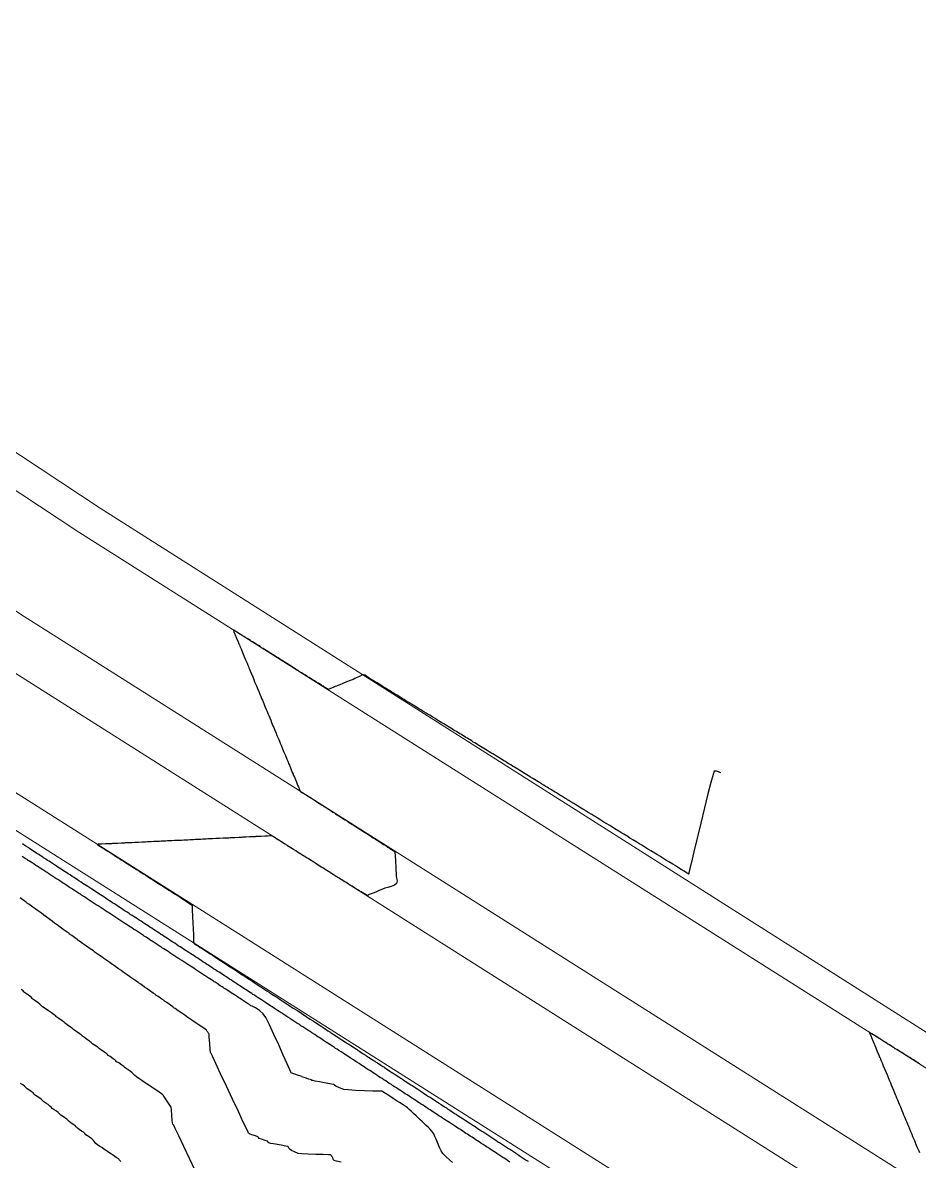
# Model space of a CAD drawing. Header units: millimetres. Extents: x 340454 to 342791, y 6993867 to 6995092.
# Drawn here: x 341058 to 341142.7, y 6994548.8 to 6994656.4 of the extents above; entities that cross this region are included whole.
import ezdxf

# ---------------------------------------------------------------- set-up
doc = ezdxf.new("R2010")
doc.units = ezdxf.units.MM
doc.header["$LTSCALE"] = 10
for name, color, linetype in [('T-HM-CURVA_INTERMEDIARIA', 45, 'Continuous'), ('T-HM-CURVA_MESTRA', 20, 'Continuous'), ('URB-Calçadas', 2, 'Continuous'), ('URB-Quadras', 3, 'Continuous')]:
    doc.layers.add(name, color=color, linetype=linetype)

msp = doc.modelspace()

# ---------------------------------------------------------------- linework, layer by layer
at = {"layer": 'T-HM-CURVA_INTERMEDIARIA', "color": 45, "linetype": 'Continuous', "lineweight": -3, "flags": 128}
for points, elevation in [([(341123.98, 6994585.51), (341123.95, 6994585.52), (341123.87, 6994585.55), (341123.74, 6994585.61), (341123.55, 6994585.68), (341123.34, 6994585.66), (341123.23, 6994585.37), (341123.02, 6994584.61), (341122.74, 6994583.52), (341122.42, 6994582.2), (341122.07, 6994580.77), (341121.73, 6994579.35), (341121.42, 6994578.04), (341121.16, 6994576.96), (341121.01, 6994576.34), (341120.95, 6994576.06), (341120.93, 6994575.97), (341120.92, 6994575.96), (341120.91, 6994575.96), (341120.88, 6994575.99), (341120.85, 6994576.01), (341120.73, 6994576.08), (341120.49, 6994576.23), (341120.21, 6994576.4), (341119.86, 6994576.61), (341119.68, 6994576.72), (341119.64, 6994576.75), (341119.43, 6994576.88), (341119.04, 6994577.11), (341118.83, 6994577.24), (341118.78, 6994577.27), (341118.58, 6994577.4), (341118.19, 6994577.63), (341117.99, 6994577.76), (341117.93, 6994577.79), (341117.73, 6994577.92), (341117.35, 6994578.15), (341117.14, 6994578.28), (341117.08, 6994578.32), (341116.87, 6994578.44), (341116.5, 6994578.67), (341116.3, 6994578.8), (341116.23, 6994578.84), (341116.02, 6994578.96), (341115.65, 6994579.19), (341115.45, 6994579.32), (341115.37, 6994579.36), (341115.17, 6994579.49), (341114.81, 6994579.71), (341114.61, 6994579.83), (341114.52, 6994579.89), (341114.32, 6994580.01), (341113.97, 6994580.23), (341113.77, 6994580.35), (341113.72, 6994580.38), (341113.67, 6994580.41), (341113.47, 6994580.53), (341113.13, 6994580.74), (341112.93, 6994580.86), (341112.87, 6994580.9), (341112.82, 6994580.93), (341112.63, 6994581.05), (341112.29, 6994581.26), (341112.09, 6994581.38), (341112.03, 6994581.42), (341111.96, 6994581.46), (341111.78, 6994581.57), (341111.45, 6994581.77), (341111.26, 6994581.89), (341111.19, 6994581.93), (341111.11, 6994581.98), (341110.93, 6994582.09), (341110.62, 6994582.28), (341110.43, 6994582.39), (341110.35, 6994582.45), (341110.26, 6994582.5), (341110.08, 6994582.61), (341109.79, 6994582.79), (341109.6, 6994582.9), (341109.5, 6994582.96), (341109.41, 6994583.02), (341109.23, 6994583.13), (341108.96, 6994583.3), (341108.77, 6994583.41), (341108.66, 6994583.48), (341108.55, 6994583.55), (341108.44, 6994583.62), (341108.32, 6994583.69), (341108.15, 6994583.8), (341107.9, 6994583.95), (341107.7, 6994584.07), (341107.56, 6994584.15), (341107.42, 6994584.24), (341107.25, 6994584.34), (341107.03, 6994584.48), (341106.85, 6994584.59), (341106.69, 6994584.69), (341106.53, 6994584.79), (341106.38, 6994584.88), (341106.2, 6994584.99), (341106, 6994585.12), (341105.8, 6994585.24), (341105.64, 6994585.33), (341105.49, 6994585.43), (341105.32, 6994585.53), (341105.14, 6994585.64), (341104.98, 6994585.74), (341104.81, 6994585.85), (341104.64, 6994585.95), (341104.47, 6994586.05), (341104.29, 6994586.16), (341104.13, 6994586.26), (341103.96, 6994586.37), (341103.79, 6994586.47), (341103.62, 6994586.58), (341103.44, 6994586.68), (341103.28, 6994586.78), (341103.11, 6994586.89), (341102.94, 6994586.99), (341102.77, 6994587.1), (341102.59, 6994587.21), (341102.42, 6994587.31), (341102.26, 6994587.41), (341102.1, 6994587.51), (341101.91, 6994587.62), (341101.73, 6994587.73), (341101.58, 6994587.83), (341101.42, 6994587.92), (341101.26, 6994588.02), (341101.12, 6994588.1), (341101.02, 6994588.17), (341100.88, 6994588.25), (341100.73, 6994588.34), (341100.59, 6994588.43), (341100.44, 6994588.53), (341100.29, 6994588.62), (341100.17, 6994588.69), (341100.03, 6994588.78), (341099.88, 6994588.87), (341099.76, 6994588.94), (341099.61, 6994589.03), (341099.46, 6994589.13), (341099.32, 6994589.21), (341099.18, 6994589.3), (341099.04, 6994589.38), (341098.93, 6994589.45), (341098.79, 6994589.53), (341098.63, 6994589.63), (341098.48, 6994589.73), (341098.32, 6994589.82), (341098.15, 6994589.93), (341097.97, 6994590.04), (341097.8, 6994590.14), (341097.63, 6994590.25), (341097.47, 6994590.34), (341097.31, 6994590.44), (341097.15, 6994590.54), (341096.98, 6994590.65), (341096.78, 6994590.77), (341096.62, 6994590.87), (341096.48, 6994590.96), (341096.33, 6994591.04), (341096.15, 6994591.15), (341095.93, 6994591.29), (341095.77, 6994591.39), (341095.64, 6994591.47), (341095.52, 6994591.54), (341095.33, 6994591.66), (341095.08, 6994591.81), (341094.91, 6994591.91), (341094.81, 6994591.98), (341094.7, 6994592.05), (341094.51, 6994592.16), (341094.23, 6994592.33), (341094.06, 6994592.44), (341093.97, 6994592.49), (341093.88, 6994592.55), (341093.69, 6994592.66), (341093.39, 6994592.85), (341093.21, 6994592.96), (341093.14, 6994593), (341093.07, 6994593.05), (341092.87, 6994593.16), (341092.54, 6994593.37), (341092.36, 6994593.48), (341092.31, 6994593.51), (341092.26, 6994593.54), (341092.05, 6994593.67), (341091.7, 6994593.89), (341091.5, 6994594.01), (341091.44, 6994594.04), (341091.27, 6994594.15), (341090.93, 6994594.35), (341090.65, 6994594.53), (341090.51, 6994594.64), (341090.4, 6994594.73), (341090.25, 6994594.77), (341090.05, 6994594.73), (341089.84, 6994594.62), (341089.68, 6994594.54), (341089.54, 6994594.48), (341089.4, 6994594.42), (341089.23, 6994594.35), (341088.95, 6994594.24), (341088.61, 6994594.1), (341088.27, 6994593.96), (341087.98, 6994593.84), (341087.81, 6994593.77), (341087.67, 6994593.72), (341087.54, 6994593.66), (341087.35, 6994593.58), (341087.1, 6994593.48), (341086.98, 6994593.43), (341086.93, 6994593.4), (341086.86, 6994593.44), (341086.77, 6994593.49), (341086.72, 6994593.52), (341086.65, 6994593.56), (341086.55, 6994593.62), (341086.43, 6994593.69), (341086.33, 6994593.75), (341086.26, 6994593.8), (341086.17, 6994593.85), (341086.05, 6994593.92), (341085.96, 6994593.98), (341085.89, 6994594.02), (341085.82, 6994594.06), (341085.76, 6994594.1), (341085.68, 6994594.15), (341085.6, 6994594.2), (341085.54, 6994594.24), (341085.48, 6994594.28), (341085.38, 6994594.34), (341085.23, 6994594.43), (341085.09, 6994594.52), (341085.01, 6994594.57), (341084.94, 6994594.61), (341084.89, 6994594.64), (341084.83, 6994594.68), (341084.73, 6994594.74), (341084.63, 6994594.81), (341084.57, 6994594.84), (341084.51, 6994594.88), (341084.38, 6994594.96), (341084.16, 6994595.1), (341084.04, 6994595.18), (341083.98, 6994595.21), (341083.81, 6994595.32), (341083.49, 6994595.53), (341083.29, 6994595.65), (341083.22, 6994595.7), (341083.14, 6994595.75), (341082.99, 6994595.84), (341082.73, 6994596), (341082.54, 6994596.12), (341082.42, 6994596.2), (341082.29, 6994596.28), (341082.15, 6994596.37), (341081.97, 6994596.48), (341081.79, 6994596.59), (341081.62, 6994596.7), (341081.45, 6994596.81), (341081.31, 6994596.89), (341081.19, 6994596.97), (341081.04, 6994597.06), (341080.88, 6994597.17), (341080.73, 6994597.26), (341080.6, 6994597.34), (341080.45, 6994597.44), (341080.29, 6994597.54), (341080.11, 6994597.65), (341079.89, 6994597.79), (341079.75, 6994597.88), (341079.65, 6994597.94), (341079.54, 6994598.01), (341079.35, 6994598.13), (341079.06, 6994598.31), (341078.91, 6994598.41), (341078.85, 6994598.44), (341078.79, 6994598.48), (341078.6, 6994598.6), (341078.26, 6994598.81), (341078.06, 6994598.94), (341077.97, 6994599), (341077.9, 6994599.04), (341077.93, 6994598.95), (341077.99, 6994598.83), (341078.07, 6994598.63), (341078.23, 6994598.25), (341078.39, 6994597.88), (341078.46, 6994597.7), (341078.48, 6994597.65), (341078.5, 6994597.6), (341078.55, 6994597.48), (341078.66, 6994597.23), (341078.79, 6994596.9), (341078.93, 6994596.57), (341079.09, 6994596.19), (341079.22, 6994595.87), (341079.29, 6994595.69), (341079.35, 6994595.57), (341079.4, 6994595.44), (341079.45, 6994595.31), (341079.52, 6994595.16), (341079.61, 6994594.92), (341079.76, 6994594.58), (341079.87, 6994594.32), (341079.94, 6994594.13), (341080.02, 6994593.94), (341080.11, 6994593.73), (341080.22, 6994593.47), (341080.33, 6994593.19), (341080.44, 6994592.94), (341080.52, 6994592.74), (341080.6, 6994592.54), (341080.68, 6994592.37), (341080.73, 6994592.23), (341080.8, 6994592.06), (341080.88, 6994591.87), (341080.95, 6994591.71), (341081.04, 6994591.5), (341081.12, 6994591.3), (341081.19, 6994591.13), (341081.27, 6994590.93), (341081.37, 6994590.7), (341081.46, 6994590.49), (341081.54, 6994590.28), (341081.61, 6994590.11), (341081.67, 6994589.97), (341081.74, 6994589.8), (341081.84, 6994589.55), (341081.96, 6994589.28), (341082.05, 6994589.06), (341082.13, 6994588.86), (341082.21, 6994588.67), (341082.28, 6994588.5), (341082.35, 6994588.33), (341082.43, 6994588.14), (341082.54, 6994587.87), (341082.68, 6994587.54), (341082.84, 6994587.16), (341082.98, 6994586.81), (341083.06, 6994586.62), (341083.11, 6994586.52), (341083.15, 6994586.41), (341083.22, 6994586.23), (341083.36, 6994585.89), (341083.5, 6994585.56), (341083.57, 6994585.4), (341083.59, 6994585.34), (341083.62, 6994585.28), (341083.69, 6994585.1), (341083.85, 6994584.73), (341084, 6994584.36), (341084.07, 6994584.19), (341084.1, 6994584.13), (341084.13, 6994584), (341084.24, 6994583.78), (341084.41, 6994583.65), (341084.63, 6994583.52), (341084.74, 6994583.46), (341084.81, 6994583.42), (341084.98, 6994583.31), (341085.3, 6994583.11), (341085.49, 6994582.99), (341085.57, 6994582.94), (341085.65, 6994582.89), (341085.8, 6994582.79), (341086.05, 6994582.63), (341086.24, 6994582.51), (341086.37, 6994582.43), (341086.49, 6994582.35), (341086.63, 6994582.26), (341086.81, 6994582.15), (341086.99, 6994582.04), (341087.16, 6994581.92), (341087.34, 6994581.81), (341087.47, 6994581.73), (341087.59, 6994581.65), (341087.73, 6994581.56), (341087.9, 6994581.46), (341088.04, 6994581.36), (341088.18, 6994581.28), (341088.33, 6994581.18), (341088.48, 6994581.08), (341088.67, 6994580.97), (341088.88, 6994580.83), (341089.02, 6994580.74), (341089.13, 6994580.67), (341089.23, 6994580.61), (341089.42, 6994580.49), (341089.71, 6994580.3), (341089.87, 6994580.2), (341089.92, 6994580.17), (341089.98, 6994580.13), (341090.17, 6994580.01), (341090.52, 6994579.79), (341090.71, 6994579.66), (341090.77, 6994579.63), (341090.83, 6994579.59), (341090.9, 6994579.54), (341090.99, 6994579.48), (341091.14, 6994579.39), (341091.32, 6994579.27), (341091.44, 6994579.2), (341091.55, 6994579.12), (341091.67, 6994579.05), (341091.78, 6994578.98), (341091.88, 6994578.91), (341091.98, 6994578.85), (341092.11, 6994578.76), (341092.2, 6994578.71), (341092.26, 6994578.67), (341092.32, 6994578.63), (341092.39, 6994578.58), (341092.46, 6994578.54), (341092.5, 6994578.51), (341092.55, 6994578.48), (341092.63, 6994578.42), (341092.73, 6994578.36), (341092.78, 6994578.32), (341092.84, 6994578.29), (341092.92, 6994578.23), (341092.99, 6994578.18), (341093.05, 6994578.14), (341093.11, 6994578.1), (341093.17, 6994578.06), (341093.22, 6994578.02), (341093.19, 6994577.97), (341093.2, 6994577.73), (341093.23, 6994577.18), (341093.26, 6994576.6), (341093.28, 6994576.25), (341093.29, 6994576.09), (341093.3, 6994575.97), (341093.31, 6994575.81), (341093.35, 6994575.58), (341093.4, 6994575.31), (341093.35, 6994575.06), (341093.15, 6994574.91), (341092.84, 6994574.79), (341092.51, 6994574.7), (341092.25, 6994574.61), (341092.03, 6994574.52), (341091.87, 6994574.46), (341091.65, 6994574.37), (341091.38, 6994574.26), (341091.05, 6994574.12), (341090.77, 6994574.01), (341090.65, 6994573.96), (341090.62, 6994573.91), (341090.57, 6994573.93), (341090.52, 6994573.96), (341090.46, 6994574), (341090.37, 6994574.05), (341090.3, 6994574.09), (341090.22, 6994574.14), (341090.11, 6994574.2), (341090.01, 6994574.27), (341089.96, 6994574.29), (341089.92, 6994574.32), (341089.85, 6994574.36), (341089.76, 6994574.42), (341089.67, 6994574.48), (341089.56, 6994574.54), (341089.46, 6994574.6), (341089.36, 6994574.66), (341089.23, 6994574.74), (341089.14, 6994574.8), (341089.06, 6994574.85), (341088.99, 6994574.89), (341088.91, 6994574.94), (341088.82, 6994575), (341088.76, 6994575.04), (341088.67, 6994575.09), (341088.59, 6994575.15), (341088.45, 6994575.23), (341088.29, 6994575.33), (341088.18, 6994575.4), (341088.12, 6994575.44), (341088.06, 6994575.48), (341087.92, 6994575.56), (341087.64, 6994575.74), (341087.36, 6994575.92), (341087.21, 6994576.01), (341087.14, 6994576.05), (341087.07, 6994576.1), (341086.9, 6994576.2), (341086.59, 6994576.4), (341086.37, 6994576.54), (341086.23, 6994576.62), (341086.1, 6994576.71), (341085.94, 6994576.81), (341085.72, 6994576.94), (341085.52, 6994577.07), (341085.38, 6994577.16), (341085.27, 6994577.23), (341085.13, 6994577.32), (341084.98, 6994577.41), (341084.84, 6994577.5), (341084.67, 6994577.6), (341084.48, 6994577.72), (341084.31, 6994577.83), (341084.16, 6994577.93), (341083.99, 6994578.03), (341083.83, 6994578.14), (341083.61, 6994578.27), (341083.35, 6994578.44), (341083.19, 6994578.54), (341083.09, 6994578.6), (341082.98, 6994578.67), (341082.76, 6994578.81), (341082.41, 6994579.03), (341082.22, 6994579.15), (341082.13, 6994579.2), (341082.02, 6994579.29), (341081.78, 6994579.45), (341081.57, 6994579.56), (341081.37, 6994579.57), (341081.17, 6994579.54), (341080.92, 6994579.53), (341080.55, 6994579.51), (341080.21, 6994579.49), (341080.06, 6994579.49), (341080, 6994579.48), (341079.94, 6994579.48), (341079.78, 6994579.47), (341079.44, 6994579.46), (341079.1, 6994579.44), (341078.92, 6994579.43), (341078.82, 6994579.43), (341078.72, 6994579.42), (341078.48, 6994579.41), (341078.06, 6994579.39), (341077.78, 6994579.38), (341077.64, 6994579.37), (341077.5, 6994579.36), (341077.35, 6994579.35), (341077.18, 6994579.35), (341076.96, 6994579.34), (341076.63, 6994579.32), (341076.28, 6994579.3), (341075.97, 6994579.29), (341075.72, 6994579.28), (341075.51, 6994579.27), (341075.35, 6994579.26), (341075.22, 6994579.25), (341075.06, 6994579.24), (341074.85, 6994579.23), (341074.61, 6994579.22), (341074.37, 6994579.21), (341074.18, 6994579.2), (341074.03, 6994579.19), (341073.84, 6994579.18), (341073.64, 6994579.17), (341073.46, 6994579.17), (341073.24, 6994579.15), (341073.02, 6994579.14), (341072.84, 6994579.14), (341072.62, 6994579.12), (341072.36, 6994579.11), (341072.13, 6994579.1), (341071.9, 6994579.09), (341071.72, 6994579.08), (341071.56, 6994579.07), (341071.4, 6994579.07), (341071.24, 6994579.06), (341071.12, 6994579.05), (341070.96, 6994579.04), (341070.71, 6994579.03), (341070.41, 6994579.02), (341070.18, 6994579.01), (341070, 6994579), (341069.82, 6994578.99), (341069.62, 6994578.98), (341069.32, 6994578.96), (341068.96, 6994578.95), (341068.64, 6994578.93), (341068.33, 6994578.92), (341068.08, 6994578.9), (341067.95, 6994578.9), (341067.84, 6994578.89), (341067.73, 6994578.89), (341067.64, 6994578.88), (341067.55, 6994578.88), (341067.37, 6994578.87), (341067.02, 6994578.85), (341066.67, 6994578.84), (341066.51, 6994578.83), (341066.41, 6994578.82), (341066.24, 6994578.82), (341065.87, 6994578.8), (341065.49, 6994578.78), (341065.29, 6994578.77), (341065.16, 6994578.77), (341065.07, 6994578.76), (341065.13, 6994578.71), (341065.22, 6994578.66), (341065.37, 6994578.57), (341065.65, 6994578.39), (341065.93, 6994578.21), (341066.07, 6994578.12), (341066.14, 6994578.08), (341066.21, 6994578.03), (341066.38, 6994577.92), (341066.69, 6994577.73), (341066.91, 6994577.59), (341067.05, 6994577.5), (341067.18, 6994577.41), (341067.34, 6994577.31), (341067.55, 6994577.18), (341067.75, 6994577.05), (341067.89, 6994576.96), (341068.01, 6994576.89), (341068.15, 6994576.8), (341068.3, 6994576.7), (341068.43, 6994576.62), (341068.6, 6994576.51), (341068.79, 6994576.39), (341068.96, 6994576.28), (341069.12, 6994576.18), (341069.28, 6994576.08), (341069.44, 6994575.97), (341069.66, 6994575.84), (341069.92, 6994575.67), (341070.08, 6994575.57), (341070.18, 6994575.5), (341070.28, 6994575.44), (341070.51, 6994575.29), (341070.86, 6994575.07), (341071.05, 6994574.95), (341071.13, 6994574.9), (341071.24, 6994574.83), (341071.46, 6994574.69), (341071.66, 6994574.56), (341071.85, 6994574.44), (341071.97, 6994574.36), (341072.06, 6994574.31), (341072.15, 6994574.25), (341072.25, 6994574.18), (341072.38, 6994574.1), (341072.5, 6994574.02), (341072.61, 6994573.95), (341072.71, 6994573.89), (341072.81, 6994573.82), (341072.92, 6994573.75), (341073.02, 6994573.68), (341073.12, 6994573.62), (341073.21, 6994573.56), (341073.3, 6994573.51), (341073.38, 6994573.45), (341073.5, 6994573.37), (341073.65, 6994573.27), (341073.79, 6994573.18), (341073.88, 6994573.12), (341073.92, 6994573.09), (341073.96, 6994573.06), (341074.01, 6994573.03), (341074.04, 6994572.99), (341074.05, 6994572.83), (341074.05, 6994572.47), (341074.07, 6994572.06), (341074.08, 6994571.76), (341074.09, 6994571.52), (341074.11, 6994571.22), (341074.13, 6994570.91), (341074.14, 6994570.66), (341074.16, 6994570.34), (341074.16, 6994569.97), (341074.16, 6994569.65), (341074.21, 6994569.42), (341074.31, 6994569.31), (341074.44, 6994569.25), (341074.6, 6994569.17), (341074.81, 6994569.03), (341075.09, 6994568.85), (341075.43, 6994568.63), (341075.73, 6994568.43), (341075.97, 6994568.28), (341076.26, 6994568.08), (341076.56, 6994567.89), (341076.8, 6994567.73), (341077.1, 6994567.54), (341077.39, 6994567.34), (341077.63, 6994567.19), (341077.93, 6994566.99), (341078.31, 6994566.75), (341078.63, 6994566.54), (341078.76, 6994566.45), (341078.82, 6994566.42), (341078.95, 6994566.33), (341079.26, 6994566.13), (341079.63, 6994565.89), (341079.91, 6994565.7), (341080.18, 6994565.53), (341080.38, 6994565.39), (341080.46, 6994565.34), (341080.51, 6994565.31), (341080.72, 6994565.18), (341081.09, 6994564.93), (341081.3, 6994564.79), (341081.36, 6994564.75), (341081.56, 6994564.62), (341081.93, 6994564.38), (341082.14, 6994564.25), (341082.22, 6994564.2), (341082.34, 6994564.11), (341082.63, 6994563.92), (341082.98, 6994563.7), (341083.31, 6994563.48), (341083.59, 6994563.3), (341083.72, 6994563.21), (341083.77, 6994563.18), (341083.81, 6994563.15), (341084.01, 6994563.03), (341084.36, 6994562.8), (341084.55, 6994562.67), (341084.6, 6994562.64), (341084.65, 6994562.61), (341084.84, 6994562.48), (341085.19, 6994562.25), (341085.39, 6994562.13), (341085.44, 6994562.09), (341085.49, 6994562.06), (341085.68, 6994561.93), (341086.03, 6994561.71), (341086.22, 6994561.58), (341086.27, 6994561.55), (341086.32, 6994561.51), (341086.52, 6994561.39), (341086.86, 6994561.16), (341087.05, 6994561.04), (341087.11, 6994561), (341087.16, 6994560.97), (341087.35, 6994560.84), (341087.7, 6994560.62), (341087.89, 6994560.49), (341087.94, 6994560.46), (341088, 6994560.42), (341088.19, 6994560.3), (341088.53, 6994560.07), (341088.72, 6994559.95), (341088.78, 6994559.91), (341088.84, 6994559.87), (341089.03, 6994559.75), (341089.37, 6994559.53), (341089.56, 6994559.4), (341089.62, 6994559.37), (341089.67, 6994559.33), (341089.87, 6994559.2), (341090.2, 6994558.98), (341090.4, 6994558.86), (341090.45, 6994558.82), (341090.51, 6994558.78), (341090.7, 6994558.66), (341091.04, 6994558.44), (341091.23, 6994558.31), (341091.29, 6994558.27), (341091.35, 6994558.23), (341091.54, 6994558.11), (341091.87, 6994557.89), (341092.06, 6994557.77), (341092.13, 6994557.73), (341092.19, 6994557.69), (341092.38, 6994557.56), (341092.71, 6994557.35), (341092.9, 6994557.22), (341092.96, 6994557.18), (341093.02, 6994557.14), (341093.22, 6994557.02), (341093.55, 6994556.8), (341093.74, 6994556.67), (341093.8, 6994556.63), (341093.86, 6994556.59), (341093.92, 6994556.56), (341093.98, 6994556.52), (341094.17, 6994556.39), (341094.51, 6994556.17), (341094.7, 6994556.05), (341094.76, 6994556.01), (341094.82, 6994555.97), (341095.01, 6994555.84), (341095.35, 6994555.63), (341095.54, 6994555.5), (341095.6, 6994555.46), (341095.67, 6994555.42), (341095.85, 6994555.29), (341096.18, 6994555.08), (341096.37, 6994554.95), (341096.44, 6994554.91), (341096.51, 6994554.87), (341096.7, 6994554.74), (341097.02, 6994554.53), (341097.21, 6994554.41), (341097.28, 6994554.36), (341097.35, 6994554.32), (341097.54, 6994554.19), (341097.86, 6994553.98), (341098.05, 6994553.86), (341098.12, 6994553.81), (341098.2, 6994553.76), (341098.38, 6994553.64), (341098.7, 6994553.44), (341098.89, 6994553.31), (341098.97, 6994553.26), (341099.05, 6994553.21), (341099.23, 6994553.09), (341099.54, 6994552.89), (341099.72, 6994552.77), (341099.81, 6994552.71), (341099.89, 6994552.66), (341100.02, 6994552.57), (341100.27, 6994552.41), (341100.56, 6994552.22), (341100.85, 6994552.03), (341101.09, 6994551.87), (341101.22, 6994551.79), (341101.31, 6994551.73), (341101.4, 6994551.67), (341101.58, 6994551.56), (341101.87, 6994551.37), (341102.05, 6994551.25), (341102.14, 6994551.19), (341102.24, 6994551.13), (341102.42, 6994551.01), (341102.71, 6994550.82), (341102.89, 6994550.7), (341102.98, 6994550.64), (341103.07, 6994550.58), (341103.25, 6994550.46), (341103.54, 6994550.27), (341103.72, 6994550.16), (341103.82, 6994550.09), (341103.91, 6994550.03), (341104.09, 6994549.92), (341104.38, 6994549.73), (341104.56, 6994549.61), (341104.65, 6994549.55), (341104.75, 6994549.49), (341104.93, 6994549.37), (341105.22, 6994549.18), (341105.4, 6994549.06), (341105.49, 6994549), (341105.59, 6994548.94), (341105.77, 6994548.82)], 701), ([(341104.04, 6994548.75), (341103.83, 6994548.89), (341103.66, 6994549.01), (341103.52, 6994549.1), (341103.38, 6994549.19), (341103.2, 6994549.3), (341102.99, 6994549.44), (341102.81, 6994549.56), (341102.68, 6994549.65), (341102.54, 6994549.74), (341102.36, 6994549.85), (341102.14, 6994549.99), (341101.97, 6994550.11), (341101.84, 6994550.19), (341101.7, 6994550.28), (341101.53, 6994550.4), (341101.3, 6994550.54), (341101.13, 6994550.66), (341101, 6994550.74), (341100.86, 6994550.83), (341100.69, 6994550.94), (341100.47, 6994551.09), (341100.3, 6994551.2), (341100.16, 6994551.29), (341100.03, 6994551.38), (341099.89, 6994551.46), (341099.75, 6994551.55), (341099.59, 6994551.66), (341099.37, 6994551.81), (341099.19, 6994551.92), (341099.04, 6994552.02), (341098.9, 6994552.11), (341098.73, 6994552.22), (341098.53, 6994552.36), (341098.35, 6994552.47), (341098.19, 6994552.57), (341098.04, 6994552.67), (341097.87, 6994552.78), (341097.68, 6994552.9), (341097.51, 6994553.02), (341097.35, 6994553.12), (341097.18, 6994553.23), (341097.02, 6994553.34), (341096.84, 6994553.45), (341096.68, 6994553.56), (341096.51, 6994553.67), (341096.33, 6994553.79), (341096.17, 6994553.89), (341096, 6994554), (341095.84, 6994554.11), (341095.66, 6994554.22), (341095.49, 6994554.34), (341095.33, 6994554.44), (341095.16, 6994554.55), (341095, 6994554.66), (341094.82, 6994554.77), (341094.65, 6994554.89), (341094.49, 6994554.99), (341094.33, 6994555.1), (341094.16, 6994555.2), (341094.03, 6994555.29), (341093.93, 6994555.35), (341093.8, 6994555.44), (341093.65, 6994555.54), (341093.51, 6994555.63), (341093.33, 6994555.75), (341093.14, 6994555.87), (341093, 6994555.96), (341092.85, 6994556.06), (341092.72, 6994556.15), (341092.62, 6994556.21), (341092.49, 6994556.3), (341092.32, 6994556.41), (341092.14, 6994556.52), (341091.98, 6994556.63), (341091.81, 6994556.74), (341091.65, 6994556.84), (341091.48, 6994556.96), (341091.28, 6994557.08), (341091.12, 6994557.19), (341090.97, 6994557.29), (341090.81, 6994557.39), (341090.64, 6994557.5), (341090.44, 6994557.63), (341090.28, 6994557.74), (341090.13, 6994557.84), (341089.98, 6994557.94), (341089.81, 6994558.05), (341089.6, 6994558.18), (341089.43, 6994558.29), (341089.29, 6994558.39), (341089.14, 6994558.48), (341088.96, 6994558.6), (341088.74, 6994558.74), (341088.57, 6994558.85), (341088.44, 6994558.94), (341088.3, 6994559.03), (341088.12, 6994559.15), (341087.89, 6994559.3), (341087.72, 6994559.41), (341087.59, 6994559.49), (341087.47, 6994559.58), (341087.29, 6994559.69), (341087.04, 6994559.85), (341086.87, 6994559.96), (341086.75, 6994560.04), (341086.63, 6994560.12), (341086.45, 6994560.24), (341086.19, 6994560.41), (341086.02, 6994560.52), (341085.9, 6994560.59), (341085.79, 6994560.67), (341085.61, 6994560.79), (341085.34, 6994560.96), (341085.17, 6994561.08), (341085.06, 6994561.15), (341084.95, 6994561.22), (341084.77, 6994561.34), (341084.49, 6994561.52), (341084.31, 6994561.63), (341084.21, 6994561.7), (341084.12, 6994561.76), (341083.93, 6994561.88), (341083.64, 6994562.07), (341083.46, 6994562.19), (341083.37, 6994562.25), (341083.28, 6994562.31), (341083.09, 6994562.43), (341082.79, 6994562.63), (341082.61, 6994562.74), (341082.53, 6994562.8), (341082.44, 6994562.86), (341082.35, 6994562.91), (341082.27, 6994562.97), (341082.1, 6994563.08), (341081.81, 6994563.27), (341081.6, 6994563.4), (341081.48, 6994563.48), (341081.35, 6994563.57), (341081.19, 6994563.67), (341080.96, 6994563.82), (341080.77, 6994563.95), (341080.6, 6994564.06), (341080.43, 6994564.17), (341080.27, 6994564.27), (341080.1, 6994564.38), (341079.93, 6994564.5), (341079.78, 6994564.59), (341079.67, 6994564.67), (341079.52, 6994564.76), (341079.37, 6994564.86), (341079.25, 6994564.94), (341079.09, 6994565.04), (341078.93, 6994565.15), (341078.79, 6994565.24), (341078.64, 6994565.34), (341078.5, 6994565.43), (341078.38, 6994565.5), (341078.25, 6994565.59), (341078.08, 6994565.7), (341077.9, 6994565.82), (341077.74, 6994565.92), (341077.58, 6994566.03), (341077.42, 6994566.14), (341077.24, 6994566.25), (341077.07, 6994566.36), (341076.91, 6994566.47), (341076.74, 6994566.58), (341076.58, 6994566.68), (341076.41, 6994566.79), (341076.23, 6994566.91), (341076.07, 6994567.01), (341075.9, 6994567.12), (341075.74, 6994567.23), (341075.57, 6994567.34), (341075.4, 6994567.45), (341075.24, 6994567.56), (341075.06, 6994567.67), (341074.9, 6994567.78), (341074.73, 6994567.89), (341074.57, 6994568), (341074.4, 6994568.1), (341074.23, 6994568.22), (341074.07, 6994568.32), (341073.9, 6994568.43), (341073.73, 6994568.54), (341073.57, 6994568.65), (341073.39, 6994568.76), (341073.23, 6994568.87), (341073.06, 6994568.98), (341072.9, 6994569.09), (341072.73, 6994569.19), (341072.55, 6994569.31), (341072.39, 6994569.42), (341072.23, 6994569.52), (341072.06, 6994569.63), (341071.9, 6994569.74), (341071.72, 6994569.86), (341071.55, 6994569.96), (341071.39, 6994570.07), (341071.23, 6994570.17), (341071.06, 6994570.28), (341070.88, 6994570.4), (341070.72, 6994570.51), (341070.56, 6994570.61), (341070.39, 6994570.72), (341070.23, 6994570.83), (341070.04, 6994570.95), (341069.88, 6994571.06), (341069.72, 6994571.16), (341069.56, 6994571.26), (341069.39, 6994571.37), (341069.21, 6994571.49), (341069.04, 6994571.6), (341068.88, 6994571.71), (341068.73, 6994571.81), (341068.56, 6994571.92), (341068.37, 6994572.04), (341068.2, 6994572.15), (341068.05, 6994572.25), (341067.89, 6994572.35), (341067.72, 6994572.46), (341067.53, 6994572.59), (341067.37, 6994572.7), (341067.21, 6994572.8), (341067.06, 6994572.9), (341066.89, 6994573.01), (341066.7, 6994573.13), (341066.53, 6994573.24), (341066.38, 6994573.34), (341066.22, 6994573.44), (341066.06, 6994573.55), (341065.86, 6994573.68), (341065.69, 6994573.79), (341065.54, 6994573.89), (341065.39, 6994573.99), (341065.22, 6994574.1), (341065.02, 6994574.23), (341064.85, 6994574.34), (341064.71, 6994574.43), (341064.56, 6994574.53), (341064.39, 6994574.64), (341064.19, 6994574.77), (341064.02, 6994574.88), (341063.87, 6994574.98), (341063.72, 6994575.07), (341063.55, 6994575.18), (341063.35, 6994575.32), (341063.18, 6994575.43), (341063.03, 6994575.52), (341062.89, 6994575.62), (341062.72, 6994575.73), (341062.51, 6994575.87), (341062.34, 6994575.98), (341062.2, 6994576.07), (341062.06, 6994576.16), (341061.89, 6994576.27), (341061.67, 6994576.41), (341061.5, 6994576.52), (341061.36, 6994576.61), (341061.22, 6994576.71), (341061.05, 6994576.82), (341060.84, 6994576.96), (341060.67, 6994577.07), (341060.53, 6994577.16), (341060.39, 6994577.25), (341060.22, 6994577.36), (341060, 6994577.5), (341059.83, 6994577.62), (341059.69, 6994577.71), (341059.56, 6994577.79), (341059.38, 6994577.91), (341059.16, 6994578.05), (341058.99, 6994578.16), (341058.86, 6994578.25), (341058.72, 6994578.34), (341058.55, 6994578.45), (341058.33, 6994578.6), (341058.15, 6994578.71), (341058.02, 6994578.8)], 702), ([(341098.62, 6994548.7), (341098.07, 6994549.2), (341097.72, 6994549.55), (341097.55, 6994549.82), (341097.44, 6994550.05), (341097.35, 6994550.29), (341097.21, 6994550.59), (341097.07, 6994550.9), (341096.96, 6994551.16), (341096.85, 6994551.4), (341096.68, 6994551.66), (341096.5, 6994551.89), (341096.33, 6994552.05), (341096.15, 6994552.2), (341095.94, 6994552.4), (341095.73, 6994552.6), (341095.57, 6994552.75), (341095.41, 6994552.9), (341095.2, 6994553.1), (341094.95, 6994553.34), (341094.71, 6994553.56), (341094.53, 6994553.72), (341094.46, 6994553.79), (341094.42, 6994553.83), (341094.38, 6994553.87), (341094.25, 6994553.95), (341093.97, 6994554.14), (341093.63, 6994554.36), (341093.41, 6994554.5), (341093.21, 6994554.63), (341093.02, 6994554.76), (341092.79, 6994554.9), (341092.44, 6994555.13), (341092.15, 6994555.32), (341092.02, 6994555.41), (341091.94, 6994555.43), (341091.7, 6994555.43), (341091.1, 6994555.45), (341090.3, 6994555.48), (341089.47, 6994555.51), (341088.77, 6994555.56), (341088.36, 6994555.6), (341087.95, 6994555.75), (341087.61, 6994555.92), (341087.47, 6994556.01), (341087.42, 6994556.08), (341087.2, 6994556.12), (341086.69, 6994556.21), (341086.07, 6994556.32), (341085.65, 6994556.4), (341085.43, 6994556.44), (341085.35, 6994556.45), (341085.34, 6994556.46), (341085.34, 6994556.46), (341085.32, 6994556.49), (341085.31, 6994556.51), (341085.07, 6994556.59), (341084.62, 6994556.73), (341084.37, 6994556.81), (341084.33, 6994556.86), (341084.09, 6994556.94), (341083.65, 6994557.09), (341083.4, 6994557.17), (341083.36, 6994557.23), (341083.27, 6994557.45), (341083.01, 6994558.03), (341082.64, 6994558.86), (341082.21, 6994559.82), (341081.76, 6994560.81), (341081.33, 6994561.7), (341080.99, 6994562.39), (341080.76, 6994562.76), (341080.41, 6994563.07), (341080.03, 6994563.31), (341079.72, 6994563.46), (341079.59, 6994563.52), (341079.51, 6994563.57), (341079.45, 6994563.61), (341079.39, 6994563.65), (341079.26, 6994563.74), (341078.98, 6994563.92), (341078.69, 6994564.11), (341078.56, 6994564.2), (341078.51, 6994564.23), (341078.46, 6994564.26), (341078.33, 6994564.35), (341078.04, 6994564.53), (341077.72, 6994564.74), (341077.42, 6994564.94), (341077.17, 6994565.1), (341077.04, 6994565.19), (341076.96, 6994565.24), (341076.88, 6994565.29), (341076.7, 6994565.41), (341076.39, 6994565.61), (341076.21, 6994565.73), (341076.12, 6994565.78), (341076.04, 6994565.84), (341075.86, 6994565.96), (341075.56, 6994566.16), (341075.37, 6994566.28), (341075.29, 6994566.33), (341075.21, 6994566.38), (341075.02, 6994566.5), (341074.72, 6994566.7), (341074.54, 6994566.82), (341074.45, 6994566.88), (341074.37, 6994566.93), (341074.19, 6994567.05), (341073.88, 6994567.25), (341073.7, 6994567.37), (341073.62, 6994567.42), (341073.53, 6994567.48), (341073.35, 6994567.6), (341073.05, 6994567.79), (341072.86, 6994567.91), (341072.78, 6994567.97), (341072.69, 6994568.02), (341072.51, 6994568.14), (341072.21, 6994568.34), (341072.03, 6994568.46), (341071.94, 6994568.51), (341071.86, 6994568.57), (341071.67, 6994568.69), (341071.38, 6994568.88), (341071.19, 6994569), (341071.11, 6994569.06), (341071.02, 6994569.12), (341070.84, 6994569.24), (341070.54, 6994569.43), (341070.36, 6994569.55), (341070.27, 6994569.61), (341070.18, 6994569.66), (341070, 6994569.78), (341069.7, 6994569.98), (341069.52, 6994570.09), (341069.43, 6994570.15), (341069.34, 6994570.21), (341069.16, 6994570.33), (341068.87, 6994570.52), (341068.69, 6994570.64), (341068.6, 6994570.7), (341068.51, 6994570.76), (341068.33, 6994570.88), (341068.03, 6994571.07), (341067.85, 6994571.19), (341067.76, 6994571.24), (341067.67, 6994571.3), (341067.49, 6994571.42), (341067.2, 6994571.61), (341067.02, 6994571.73), (341066.92, 6994571.79), (341066.83, 6994571.85), (341066.65, 6994571.97), (341066.36, 6994572.16), (341066.18, 6994572.28), (341066.09, 6994572.34), (341065.99, 6994572.4), (341065.81, 6994572.52), (341065.53, 6994572.7), (341065.35, 6994572.82), (341065.25, 6994572.88), (341065.16, 6994572.94), (341064.98, 6994573.06), (341064.69, 6994573.25), (341064.51, 6994573.37), (341064.41, 6994573.43), (341064.32, 6994573.49), (341064.14, 6994573.61), (341063.86, 6994573.79), (341063.68, 6994573.91), (341063.58, 6994573.97), (341063.48, 6994574.04), (341063.3, 6994574.15), (341063.02, 6994574.34), (341062.84, 6994574.46), (341062.74, 6994574.52), (341062.64, 6994574.58), (341062.47, 6994574.7), (341062.19, 6994574.88), (341062.01, 6994575), (341061.91, 6994575.07), (341061.81, 6994575.13), (341061.63, 6994575.25), (341061.35, 6994575.43), (341061.17, 6994575.55), (341061.07, 6994575.61), (341060.97, 6994575.68), (341060.79, 6994575.79), (341060.52, 6994575.97), (341060.34, 6994576.09), (341060.23, 6994576.16), (341060.13, 6994576.22), (341059.95, 6994576.34), (341059.68, 6994576.52), (341059.5, 6994576.63), (341059.4, 6994576.7), (341059.29, 6994576.77), (341059.12, 6994576.89), (341058.84, 6994577.07), (341058.67, 6994577.18), (341058.56, 6994577.25), (341058.46, 6994577.32), (341058.28, 6994577.44), (341058, 6994577.61)], 703), ([(341088.11, 6994548.74), (341087.68, 6994548.84), (341087.44, 6994548.9), (341087.4, 6994548.96), (341087.37, 6994549.04), (341087.33, 6994549.11), (341087.3, 6994549.18), (341087.26, 6994549.24), (341087.22, 6994549.3), (341087.18, 6994549.36), (341087.14, 6994549.42), (341086.93, 6994549.43), (341086.41, 6994549.45), (341085.72, 6994549.47), (341085.01, 6994549.5), (341084.4, 6994549.53), (341084.05, 6994549.57), (341083.7, 6994549.7), (341083.41, 6994549.84), (341083.28, 6994549.92), (341083.23, 6994549.99), (341083.18, 6994550.07), (341083.13, 6994550.15), (341083.08, 6994550.22), (341082.88, 6994550.26), (341082.44, 6994550.34), (341081.92, 6994550.43), (341081.48, 6994550.51), (341081.28, 6994550.55), (341081.23, 6994550.63), (341081.17, 6994550.71), (341080.95, 6994550.79), (341080.58, 6994550.9), (341080.36, 6994550.98), (341080.3, 6994551.06), (341080.24, 6994551.14), (341080.03, 6994551.21), (341079.66, 6994551.33), (341079.44, 6994551.4), (341079.37, 6994551.48), (341079.32, 6994551.57), (341079.2, 6994551.84), (341078.87, 6994552.52), (341078.41, 6994553.51), (341077.86, 6994554.68), (341077.28, 6994555.91), (341076.73, 6994557.07), (341076.27, 6994558.06), (341075.95, 6994558.74), (341075.83, 6994559), (341075.8, 6994559.04), (341075.77, 6994559.09), (341075.75, 6994559.36), (341075.7, 6994559.96), (341075.66, 6994560.55), (341075.64, 6994560.83), (341075.6, 6994560.89), (341075.55, 6994560.96), (341075.51, 6994561.02), (341075.47, 6994561.08), (341075.43, 6994561.15), (341075.39, 6994561.21), (341075.26, 6994561.3), (341074.96, 6994561.51), (341074.6, 6994561.75), (341074.33, 6994561.94), (341074.11, 6994562.09), (341073.83, 6994562.28), (341073.55, 6994562.47), (341073.34, 6994562.62), (341073.06, 6994562.8), (341072.71, 6994563.04), (341072.42, 6994563.24), (341072.29, 6994563.33), (341072.25, 6994563.38), (341072.21, 6994563.42), (341072, 6994563.56), (341071.64, 6994563.81), (341071.44, 6994563.95), (341071.39, 6994564), (341071.19, 6994564.13), (341070.82, 6994564.39), (341070.61, 6994564.52), (341070.57, 6994564.57), (341070.37, 6994564.71), (341070, 6994564.96), (341069.79, 6994565.1), (341069.75, 6994565.15), (341069.55, 6994565.28), (341069.18, 6994565.54), (341068.97, 6994565.67), (341068.93, 6994565.72), (341068.73, 6994565.86), (341068.35, 6994566.11), (341068.15, 6994566.25), (341068.11, 6994566.29), (341067.91, 6994566.43), (341067.53, 6994566.69), (341067.33, 6994566.83), (341067.29, 6994566.87), (341067.09, 6994567.01), (341066.72, 6994567.27), (341066.51, 6994567.41), (341066.47, 6994567.45), (341066.27, 6994567.59), (341065.9, 6994567.84), (341065.69, 6994567.98), (341065.65, 6994568.03), (341065.45, 6994568.17), (341065.08, 6994568.42), (341064.87, 6994568.56), (341064.83, 6994568.61), (341064.71, 6994568.7), (341064.41, 6994568.9), (341064.06, 6994569.14), (341063.7, 6994569.39), (341063.41, 6994569.6), (341063.28, 6994569.69), (341063.25, 6994569.73), (341063.04, 6994569.88), (341062.67, 6994570.14), (341062.47, 6994570.28), (341062.44, 6994570.33), (341062.23, 6994570.47), (341061.86, 6994570.73), (341061.66, 6994570.88), (341061.62, 6994570.92), (341061.42, 6994571.06), (341061.05, 6994571.33), (341060.85, 6994571.47), (341060.81, 6994571.51), (341060.61, 6994571.66), (341060.24, 6994571.92), (341060.04, 6994572.06), (341060, 6994572.11), (341059.8, 6994572.25), (341059.43, 6994572.51), (341059.23, 6994572.66), (341059.19, 6994572.7), (341058.99, 6994572.84), (341058.62, 6994573.1), (341058.41, 6994573.25), (341058.38, 6994573.29), (341058.18, 6994573.43), (341057.8, 6994573.7)], 704), ([(341067.29, 6994548.79), (341067.22, 6994548.89), (341067.19, 6994548.94), (341067.16, 6994548.98), (341067.07, 6994549.05), (341066.86, 6994549.19), (341066.61, 6994549.36), (341066.41, 6994549.5), (341066.25, 6994549.6), (341066.06, 6994549.74), (341065.86, 6994549.87), (341065.7, 6994549.98), (341065.5, 6994550.11), (341065.29, 6994550.25), (341065.12, 6994550.35), (341064.95, 6994550.49), (341064.81, 6994550.65), (341064.71, 6994550.79), (341064.56, 6994550.94), (341064.36, 6994551.1), (341064.16, 6994551.22), (341064.01, 6994551.32), (341063.89, 6994551.44), (341063.77, 6994551.56), (341063.6, 6994551.68), (341063.38, 6994551.83), (341063.21, 6994551.94), (341063.1, 6994552.07), (341062.98, 6994552.19), (341062.81, 6994552.31), (341062.59, 6994552.45), (341062.42, 6994552.57), (341062.3, 6994552.69), (341062.19, 6994552.81), (341062.02, 6994552.93), (341061.8, 6994553.07), (341061.63, 6994553.19), (341061.51, 6994553.31), (341061.39, 6994553.43), (341061.22, 6994553.55), (341061, 6994553.69), (341060.83, 6994553.81), (341060.72, 6994553.93), (341060.6, 6994554.04), (341060.43, 6994554.17), (341060.21, 6994554.31), (341060.04, 6994554.43), (341059.92, 6994554.55), (341059.81, 6994554.67), (341059.64, 6994554.79), (341059.41, 6994554.93), (341059.24, 6994555.05), (341059.13, 6994555.17), (341059.02, 6994555.29), (341058.85, 6994555.41), (341058.62, 6994555.56), (341058.45, 6994555.68), (341058.34, 6994555.79), (341058.22, 6994555.91), (341058.05, 6994556.03), (341057.83, 6994556.17)], 706)]:
    msp.add_lwpolyline(points, dxfattribs=dict(at, elevation=elevation))
at = {"layer": 'T-HM-CURVA_MESTRA', "color": 20, "linetype": 'Continuous', "lineweight": -3, "flags": 128}
for points, elevation in [([(341074.32, 6994547.94), (341073.79, 6994549.08), (341073.25, 6994550.22), (341072.79, 6994551.22), (341072.45, 6994551.93), (341072.31, 6994552.22), (341072.23, 6994552.33), (341072.17, 6994552.44), (341072.14, 6994552.7), (341072.11, 6994553.19), (341072.08, 6994553.67), (341072.06, 6994553.92), (341072, 6994554.02), (341071.93, 6994554.11), (341071.86, 6994554.21), (341071.8, 6994554.31), (341071.73, 6994554.4), (341071.67, 6994554.5), (341071.61, 6994554.59), (341071.55, 6994554.68), (341071.48, 6994554.78), (341071.42, 6994554.87), (341071.35, 6994554.98), (341071.3, 6994555.05), (341071.27, 6994555.11), (341071.16, 6994555.18), (341070.91, 6994555.35), (341070.6, 6994555.56), (341070.37, 6994555.72), (341070.18, 6994555.85), (341069.94, 6994556.01), (341069.71, 6994556.17), (341069.52, 6994556.3), (341069.28, 6994556.46), (341069, 6994556.64), (341068.78, 6994556.79), (341068.62, 6994556.91), (341068.5, 6994557.05), (341068.39, 6994557.18), (341068.17, 6994557.34), (341067.89, 6994557.53), (341067.72, 6994557.64), (341067.65, 6994557.71), (341067.58, 6994557.78), (341067.4, 6994557.91), (341067.1, 6994558.11), (341066.91, 6994558.23), (341066.84, 6994558.31), (341066.77, 6994558.38), (341066.59, 6994558.5), (341066.29, 6994558.71), (341066.11, 6994558.83), (341066.04, 6994558.9), (341065.97, 6994558.98), (341065.79, 6994559.1), (341065.48, 6994559.31), (341065.3, 6994559.43), (341065.23, 6994559.5), (341065.16, 6994559.57), (341064.98, 6994559.7), (341064.67, 6994559.9), (341064.49, 6994560.03), (341064.42, 6994560.1), (341064.35, 6994560.17), (341064.17, 6994560.3), (341063.87, 6994560.5), (341063.69, 6994560.63), (341063.62, 6994560.7), (341063.55, 6994560.77), (341063.37, 6994560.9), (341063.06, 6994561.1), (341062.88, 6994561.23), (341062.81, 6994561.3), (341062.74, 6994561.37), (341062.56, 6994561.49), (341062.25, 6994561.7), (341062.07, 6994561.83), (341062, 6994561.9), (341061.94, 6994561.97), (341061.75, 6994562.09), (341061.45, 6994562.3), (341061.26, 6994562.43), (341061.2, 6994562.5), (341061.14, 6994562.58), (341061.01, 6994562.67), (341060.76, 6994562.84), (341060.47, 6994563.04), (341060.17, 6994563.25), (341059.92, 6994563.42), (341059.8, 6994563.51), (341059.73, 6994563.59), (341059.67, 6994563.66), (341059.49, 6994563.79), (341059.18, 6994564.01), (341059, 6994564.14), (341058.94, 6994564.21), (341058.88, 6994564.29), (341058.7, 6994564.42), (341058.39, 6994564.63), (341058.21, 6994564.76), (341058.15, 6994564.84), (341058.09, 6994564.91), (341057.9, 6994565.04)], 705), ([(341142.74, 6994558.02), (341142.55, 6994558.14), (341142.42, 6994558.22), (341142.28, 6994558.31), (341142.15, 6994558.39), (341141.97, 6994558.5), (341141.8, 6994558.61), (341141.62, 6994558.73), (341141.44, 6994558.84), (341141.3, 6994558.92), (341141.19, 6994559), (341141.05, 6994559.09), (341140.88, 6994559.19), (341140.73, 6994559.29), (341140.59, 6994559.37), (341140.44, 6994559.46), (341140.3, 6994559.56), (341140.11, 6994559.68), (341139.89, 6994559.82), (341139.75, 6994559.9), (341139.65, 6994559.97), (341139.55, 6994560.03), (341139.35, 6994560.15), (341139.06, 6994560.34), (341138.9, 6994560.44), (341138.85, 6994560.47), (341138.8, 6994560.5), (341138.6, 6994560.63), (341138.24, 6994560.85), (341138.05, 6994560.97), (341138, 6994561.01), (341138.02, 6994560.93), (341138.1, 6994560.76), (341138.26, 6994560.37), (341138.42, 6994559.98), (341138.5, 6994559.8), (341138.52, 6994559.75), (341138.54, 6994559.7), (341138.6, 6994559.54), (341138.74, 6994559.2), (341138.89, 6994558.85), (341138.96, 6994558.67), (341139, 6994558.58), (341139.04, 6994558.48), (341139.09, 6994558.37), (341139.19, 6994558.13), (341139.31, 6994557.83), (341139.43, 6994557.54), (341139.57, 6994557.2), (341139.69, 6994556.92), (341139.77, 6994556.73), (341139.84, 6994556.57), (341139.9, 6994556.41), (341139.98, 6994556.24), (341140.06, 6994556.05), (341140.15, 6994555.82), (341140.27, 6994555.54), (341140.37, 6994555.28), (341140.44, 6994555.12), (341140.49, 6994554.99), (341140.56, 6994554.83), (341140.65, 6994554.62), (341140.74, 6994554.39), (341140.84, 6994554.16), (341140.92, 6994553.96), (341140.99, 6994553.8), (341141.07, 6994553.61), (341141.16, 6994553.4), (341141.23, 6994553.22), (341141.31, 6994553.03), (341141.38, 6994552.85), (341141.44, 6994552.7), (341141.52, 6994552.53), (341141.6, 6994552.33), (341141.68, 6994552.13), (341141.78, 6994551.9), (341141.89, 6994551.62), (341142, 6994551.38), (341142.08, 6994551.17), (341142.14, 6994551.03), (341142.19, 6994550.91), (341142.25, 6994550.77), (341142.36, 6994550.51), (341142.49, 6994550.18), (341142.59, 6994549.95), (341142.65, 6994549.8), (341142.72, 6994549.64)], 700)]:
    msp.add_lwpolyline(points, dxfattribs=dict(at, elevation=elevation))
at = {"layer": 'URB-Calçadas', "lineweight": 0}
msp.add_lwpolyline([(341462.15, 6994583.26), (341455.77, 6994517.55, -0.469604), (341447.48, 6994511.32), (341447.48, 6994511.32), (341323.43, 6994526.08, 2.505871), (341322.71, 6994515.09), (341446.72, 6994500.32, -0.457908), (341453.36, 6994492.64), (341448.54, 6994442.96, -0.398793), (341439.07, 6994435.65), (341439.07, 6994435.65, -0.034561), (341322.29, 6994451.99, -0.062194), (341256.16, 6994486.22), (341063.33, 6994608.26), (340993.59, 6994654.35), (340972.95, 6994673.78), (340891.46, 6994782.89, -0.419832), (340892.12, 6994787.12), (340913.22, 6994802.26)], format="xyb", dxfattribs=at)
for points in [[(341023.67, 6994623.09), (341058.17, 6994600.28), (341158.86, 6994536.55, -0.414214), (341159.64, 6994533.1), (341159.64, 6994533.1, -0.414214), (341156.19, 6994532.33), (341055.46, 6994596.09), (341020.91, 6994618.91, -0.414214), (341020.2, 6994622.38), (341020.2, 6994622.38, -0.414214)], [(341003.17, 6994612.02, -0.490343), (341010.07, 6994613.57), (341156.39, 6994520.96, -0.413053), (341158.09, 6994515.7), (341144.49, 6994458.55, -0.510464), (341137.73, 6994455.85), (340975.3, 6994558.64, -0.341973), (340973.49, 6994565.12)]]:
    msp.add_lwpolyline(points, format="xyb", close=True, dxfattribs=at)
at = {"layer": 'URB-Quadras', "color": 252, "lineweight": 0}
msp.add_lwpolyline([(341276.39, 6994476.59), (341065.36, 6994610.52), (340995.46, 6994656.71), (340975.2, 6994675.78), (340893.87, 6994784.68), (340914.82, 6994799.71), (340904.46, 6994816.14)], dxfattribs=at)
msp.add_lwpolyline([(341008.46, 6994611.03), (341154.78, 6994518.43, -0.320347), (341155.66, 6994516.27), (341142.07, 6994459.15, -0.508324), (341139.06, 6994457.96), (340976.64, 6994560.76, -0.267801), (340975.6, 6994563.78), (341005.28, 6994610.68, -0.267801)], format="xyb", close=True, dxfattribs=at)

doc.saveas('drawing.dxf')
